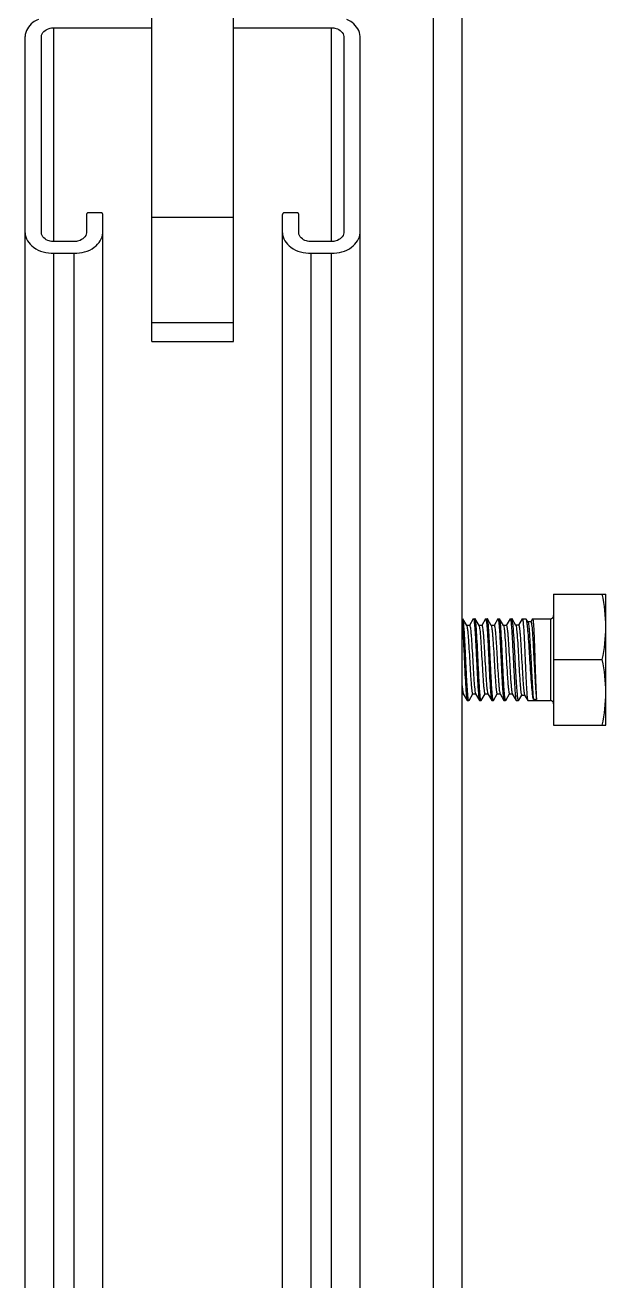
# Model space of a CAD drawing. Extents: x 1247970 to 1725648, y 860327 to 1277876.
# Drawn here: x 1330792 to 1331157, y 1201796 to 1202584 of the extents above; entities that cross this region are included whole.
import ezdxf

# ---------------------------------------------------------------- set-up
doc = ezdxf.new("R2010")
doc.units = 0
doc.header["$LTSCALE"] = 1000
doc.header["$MEASUREMENT"] = 0
doc.layers.get('0').update_dxf_attribs({"color": 254})
doc.layers.add('TK', color=4, linetype='Continuous')

# ---------------------------------------------------------------- blocks, each defined once
blk = doc.blocks.new('A$C63786A89')
at = {"linetype": 'Continuous'}
for p, q in [((-2145.2, 9742.08), (-2145.2, 10004.96)), ((-2093.93, 9742.08), (-2093.93, 10004.96)), ((-1968.31, 8868.27), (-1968.31, 9990.75)), ((-1950.37, 8868.27), (-1950.37, 9990.75)), ((-2206.73, 9804.85), (-2206.73, 9938.99)), ((-2206.73, 9938.99), (-2145.2, 9938.99)), ((-2093.93, 9938.99), (-2032.4, 9938.99)), ((-2032.4, 9804.85), (-2032.4, 9938.99)), ((-2224.68, 8796.87), (-2224.68, 9933.56)), ((-2214.42, 9810.29), (-2214.42, 9933.56)), ((-2024.71, 9933.56), (-2024.71, 9810.29)), ((-2014.46, 8796.87), (-2014.46, 9933.56)), ((-2186.22, 9821.89), (-2186.22, 9810.29)), ((-2177.51, 9822.98), (-2184.68, 9822.98)), ((-2175.97, 8796.87), (-2175.97, 9821.89)), ((-2145.2, 9820.26), (-2093.93, 9820.26)), ((-2063.17, 8796.87), (-2063.17, 9821.89)), ((-2054.45, 9822.98), (-2061.63, 9822.98)), ((-2052.91, 9810.29), (-2052.91, 9821.89)), ((-2193.91, 9804.85), (-2206.73, 9804.85)), ((-2032.4, 9804.85), (-2045.22, 9804.85)), ((-2206.73, 8784.19), (-2206.73, 9797.6)), ((-2206.73, 9797.6), (-2193.91, 9797.6)), ((-2193.91, 8784.19), (-2193.91, 9797.6)), ((-2045.22, 8784.19), (-2045.22, 9797.6)), ((-2045.22, 9797.6), (-2032.4, 9797.6)), ((-2032.4, 8784.19), (-2032.4, 9797.6)), ((-2145.2, 9754.09), (-2093.93, 9754.09)), ((-2145.2, 9742.08), (-2093.93, 9742.08)), ((-1892.94, 9583.54), (-1892.94, 9501.51)), ((-1892.94, 9583.54), (-1860.12, 9583.54)), ((-1860.12, 9501.51), (-1860.12, 9583.54)), ((-1949.88, 9568.07), (-1949.98, 9568.16)), ((-1947.46, 9563.91), (-1949.88, 9568.07)), ((-1943.35, 9568.08), (-1945.72, 9564.01)), ((-1943.35, 9568.08), (-1943.25, 9568.16)), ((-1943.25, 9568.16), (-1942.29, 9568.16)), ((-1942.19, 9568.07), (-1942.29, 9568.16)), ((-1939.77, 9563.91), (-1942.19, 9568.07)), ((-1935.66, 9568.08), (-1938.03, 9564.01)), ((-1935.66, 9568.08), (-1935.56, 9568.16)), ((-1935.56, 9568.16), (-1934.6, 9568.16)), ((-1934.5, 9568.07), (-1934.6, 9568.16)), ((-1932.08, 9563.91), (-1934.5, 9568.07)), ((-1927.97, 9568.08), (-1930.34, 9564.01)), ((-1927.97, 9568.08), (-1927.87, 9568.16)), ((-1927.87, 9568.16), (-1926.91, 9568.16)), ((-1926.81, 9568.07), (-1926.91, 9568.16)), ((-1924.39, 9563.91), (-1926.81, 9568.07)), ((-1920.28, 9568.08), (-1922.65, 9564.01)), ((-1920.28, 9568.08), (-1920.18, 9568.16)), ((-1920.18, 9568.16), (-1919.13, 9568.16)), ((-1919.02, 9568.06), (-1919.13, 9568.16)), ((-1916.69, 9564.05), (-1919.02, 9568.06)), ((-1912.66, 9568.09), (-1914.95, 9564.15)), ((-1912.66, 9568.09), (-1912.57, 9568.16)), ((-1912.57, 9568.16), (-1910.25, 9568.16)), ((-1910.09, 9568.02), (-1910.25, 9568.16)), ((-1908.99, 9566.13), (-1910.09, 9568.02)), ((-1907.18, 9566.22), (-1909.04, 9566.22)), ((-1906.13, 9568.11), (-1907.23, 9566.22)), ((-1906.13, 9568.11), (-1906.08, 9568.16)), ((-1906.08, 9568.16), (-1894.99, 9568.16)), ((-1894.99, 9568.16), (-1894.99, 9516.89)), ((-1945.66, 9564.01), (-1947.52, 9564.01)), ((-1937.97, 9564.01), (-1939.83, 9564.01)), ((-1939.77, 9563.91), (-1939.72, 9563.79)), ((-1930.28, 9564.01), (-1932.14, 9564.01)), ((-1922.59, 9564.01), (-1924.45, 9564.01)), ((-1914.89, 9564.15), (-1916.75, 9564.15)), ((-1892.94, 9542.53), (-1862.43, 9542.53)), ((-1950.37, 9521.04), (-1949.57, 9521.04)), ((-1949.63, 9521.14), (-1947.2, 9516.98)), ((-1946.03, 9516.98), (-1943.68, 9521.04)), ((-1943.74, 9521.04), (-1941.87, 9521.04)), ((-1942.02, 9521.34), (-1941.93, 9521.14)), ((-1941.93, 9521.14), (-1939.51, 9516.98)), ((-1938.34, 9516.98), (-1935.99, 9521.04)), ((-1936.05, 9521.04), (-1934.18, 9521.04)), ((-1934.27, 9521.21), (-1934.24, 9521.14)), ((-1934.24, 9521.14), (-1931.82, 9516.98)), ((-1930.65, 9516.98), (-1928.29, 9521.04)), ((-1928.35, 9521.04), (-1926.49, 9521.04)), ((-1926.55, 9521.14), (-1924.13, 9516.98)), ((-1922.96, 9516.98), (-1920.6, 9521.04)), ((-1920.66, 9521.04), (-1918.8, 9521.04)), ((-1918.86, 9521.14), (-1916.43, 9516.98)), ((-1914.74, 9517.01), (-1912.9, 9520.18)), ((-1912.96, 9520.18), (-1911.09, 9520.18)), ((-1911.15, 9520.28), (-1909.21, 9516.95)), ((-1947.2, 9516.98), (-1947.1, 9516.89)), ((-1947.1, 9516.89), (-1946.13, 9516.89)), ((-1946.03, 9516.98), (-1946.13, 9516.89)), ((-1939.51, 9516.98), (-1939.41, 9516.89)), ((-1939.41, 9516.89), (-1938.44, 9516.89)), ((-1938.34, 9516.98), (-1938.44, 9516.89)), ((-1931.82, 9516.98), (-1931.72, 9516.89)), ((-1931.72, 9516.89), (-1930.75, 9516.89)), ((-1930.65, 9516.98), (-1930.75, 9516.89)), ((-1924.13, 9516.98), (-1924.03, 9516.89)), ((-1924.03, 9516.89), (-1923.06, 9516.89)), ((-1916.43, 9516.98), (-1916.33, 9516.89)), ((-1916.33, 9516.89), (-1914.88, 9516.89)), ((-1914.74, 9517.01), (-1914.88, 9516.89)), ((-1909.21, 9516.95), (-1909.14, 9516.89)), ((-1909.14, 9516.89), (-1894.99, 9516.89)), ((-1903.62, 9517.48), (-1905.54, 9517.48)), ((-1892.94, 9501.51), (-1860.12, 9501.51))]:
    blk.add_line(p, q, dxfattribs=at)
for points in [[(-2184.68, 9822.98), (-2185.45, 9822.83), (-2186.02, 9822.43), (-2186.22, 9821.89)], [(-2175.97, 9821.89), (-2176.17, 9822.43), (-2176.74, 9822.83), (-2177.51, 9822.98)], [(-2061.63, 9822.98), (-2062.4, 9822.83), (-2062.96, 9822.43), (-2063.17, 9821.89)], [(-2052.91, 9821.89), (-2053.12, 9822.43), (-2053.68, 9822.83), (-2054.45, 9822.98)]]:
    blk.add_lwpolyline(points, dxfattribs=at)
for centre, start, end in [((-1894.99, 9570.21), 270, 0), ((-1894.99, 9514.84), 0, 90)]:
    blk.add_arc(centre, 2.05, start, end, dxfattribs=at)
for points, knots in [([(-2216.34, 9944.27), (-2217.56, 9943.72), (-2221.61, 9941.49), (-2224.68, 9936.88), (-2224.68, 9933.56)], [0, 0, 0, 0, 0.287437, 1, 1, 1, 1]), ([(-2014.46, 9933.56), (-2014.46, 9936.88), (-2017.52, 9941.49), (-2021.57, 9943.72), (-2022.79, 9944.27)], [0, 0, 0, 0, 0.712563, 1, 1, 1, 1]), ([(-2214.42, 9933.56), (-2214.42, 9935.86), (-2210.9, 9938.62), (-2207.72, 9938.99), (-2206.73, 9938.99)], [0, 0, 0, 0, 0.700755, 1, 1, 1, 1]), ([(-2032.4, 9938.99), (-2031.43, 9938.99), (-2028.23, 9938.7), (-2024.71, 9935.87), (-2024.71, 9933.56)], [0, 0, 0, 0, 0.29599, 1, 1, 1, 1]), ([(-2224.68, 9810.29), (-2224.68, 9806.82), (-2219.34, 9799.27), (-2211.14, 9797.6), (-2206.73, 9797.6)], [0, 0, 0, 0, 0.440233, 1, 1, 1, 1]), ([(-2206.73, 9804.85), (-2207.71, 9804.85), (-2210.91, 9805.15), (-2214.42, 9807.97), (-2214.42, 9810.29)], [0, 0, 0, 0, 0.29599, 1, 1, 1, 1]), ([(-2186.22, 9810.29), (-2186.22, 9807.98), (-2189.75, 9805.22), (-2192.93, 9804.85), (-2193.91, 9804.85)], [0, 0, 0, 0, 0.700755, 1, 1, 1, 1]), ([(-2193.91, 9797.6), (-2189.51, 9797.6), (-2181.31, 9799.27), (-2175.97, 9806.82), (-2175.97, 9810.29)], [0, 0, 0, 0, 0.559767, 1, 1, 1, 1]), ([(-2063.17, 9810.29), (-2063.17, 9806.82), (-2057.83, 9799.27), (-2049.63, 9797.6), (-2045.22, 9797.6)], [0, 0, 0, 0, 0.440233, 1, 1, 1, 1]), ([(-2045.22, 9804.85), (-2046.2, 9804.85), (-2049.4, 9805.15), (-2052.91, 9807.97), (-2052.91, 9810.29)], [0, 0, 0, 0, 0.29599, 1, 1, 1, 1]), ([(-2024.71, 9810.29), (-2024.71, 9807.98), (-2028.24, 9805.22), (-2031.42, 9804.85), (-2032.4, 9804.85)], [0, 0, 0, 0, 0.700755, 1, 1, 1, 1]), ([(-2032.4, 9797.6), (-2028, 9797.6), (-2019.8, 9799.27), (-2014.46, 9806.82), (-2014.46, 9810.29)], [0, 0, 0, 0, 0.559767, 1, 1, 1, 1]), ([(-1950.37, 9565.35), (-1950.04, 9562.21), (-1949.61, 9554.6), (-1949.23, 9546.99), (-1949.02, 9542.53)], [0, 0, 0, 0, 0.414129, 1, 1, 1, 1]), ([(-1948.06, 9542.53), (-1948.21, 9545.63), (-1948.48, 9551.42), (-1948.85, 9558.28), (-1949.17, 9562.84), (-1949.37, 9565.31), (-1949.61, 9566.95), (-1949.74, 9567.83), (-1949.88, 9568.07)], [0, 0, 0, 0, 0.363964, 0.678244, 0.802942, 0.900063, 0.966369, 1, 1, 1, 1]), ([(-1943.25, 9568.16), (-1943.2, 9568.16), (-1943.08, 9567.96), (-1942.93, 9567.35), (-1942.72, 9565.89), (-1942.5, 9563.58), (-1942.27, 9560.42), (-1942.04, 9556.59), (-1941.71, 9550.54), (-1941.49, 9545.8), (-1941.33, 9542.53)], [0, 0, 0, 0, 0.006687, 0.021749, 0.07912, 0.17152, 0.295588, 0.446619, 0.618857, 1, 1, 1, 1]), ([(-1940.37, 9542.53), (-1940.51, 9545.63), (-1940.79, 9551.42), (-1941.16, 9558.28), (-1941.48, 9562.84), (-1941.68, 9565.31), (-1941.92, 9566.95), (-1942.04, 9567.83), (-1942.19, 9568.07)], [0, 0, 0, 0, 0.363967, 0.678248, 0.802942, 0.900063, 0.966368, 1, 1, 1, 1]), ([(-1935.56, 9568.16), (-1935.5, 9568.16), (-1935.39, 9567.96), (-1935.24, 9567.35), (-1935.03, 9565.89), (-1934.81, 9563.58), (-1934.58, 9560.42), (-1934.34, 9556.59), (-1934.02, 9550.54), (-1933.79, 9545.8), (-1933.64, 9542.53)], [0, 0, 0, 0, 0.006686, 0.021748, 0.079119, 0.171519, 0.295584, 0.446612, 0.618853, 1, 1, 1, 1]), ([(-1932.68, 9542.53), (-1932.82, 9545.63), (-1933.1, 9551.42), (-1933.47, 9558.28), (-1933.79, 9562.84), (-1933.99, 9565.31), (-1934.23, 9566.95), (-1934.35, 9567.83), (-1934.5, 9568.07)], [0, 0, 0, 0, 0.363968, 0.67825, 0.802943, 0.900061, 0.966368, 1, 1, 1, 1]), ([(-1927.87, 9568.16), (-1927.81, 9568.16), (-1927.7, 9567.96), (-1927.55, 9567.35), (-1927.33, 9565.89), (-1927.12, 9563.58), (-1926.89, 9560.42), (-1926.65, 9556.59), (-1926.33, 9550.54), (-1926.1, 9545.8), (-1925.95, 9542.53)], [0, 0, 0, 0, 0.006687, 0.021749, 0.07912, 0.171519, 0.295582, 0.44661, 0.618851, 1, 1, 1, 1]), ([(-1924.98, 9542.53), (-1925.13, 9545.63), (-1925.41, 9551.42), (-1925.77, 9558.28), (-1926.1, 9562.84), (-1926.3, 9565.31), (-1926.54, 9566.95), (-1926.66, 9567.83), (-1926.81, 9568.07)], [0, 0, 0, 0, 0.363961, 0.678245, 0.802941, 0.900059, 0.966367, 1, 1, 1, 1]), ([(-1920.18, 9568.16), (-1919.87, 9567.73), (-1919.75, 9566.6), (-1919.57, 9565.03), (-1919.41, 9563.42), (-1919.26, 9561.28), (-1919.08, 9558.6), (-1918.84, 9554.32), (-1918.56, 9548.96), (-1918.36, 9544.67), (-1918.26, 9542.53)], [0, 0, 0, 0, 0.061915, 0.124528, 0.18695, 0.249563, 0.374622, 0.4997, 0.749849, 1, 1, 1, 1]), ([(-1917.05, 9542.53), (-1917.21, 9545.62), (-1917.52, 9551.39), (-1917.91, 9558.23), (-1918.26, 9562.79), (-1918.48, 9565.26), (-1918.73, 9566.93), (-1918.87, 9567.81), (-1919.02, 9568.06)], [0, 0, 0, 0, 0.362798, 0.676444, 0.801159, 0.898571, 0.965463, 1, 1, 1, 1]), ([(-1912.57, 9568.16), (-1912.52, 9568.16), (-1912.41, 9567.95), (-1912.27, 9567.35), (-1912.07, 9565.89), (-1911.87, 9563.58), (-1911.66, 9560.42), (-1911.45, 9556.59), (-1911.15, 9550.54), (-1910.95, 9545.8), (-1910.81, 9542.53)], [0, 0, 0, 0, 0.00649, 0.02147, 0.078776, 0.171168, 0.295265, 0.446351, 0.618667, 1, 1, 1, 1]), ([(-1907.78, 9542.53), (-1907.97, 9545.59), (-1908.33, 9551.31), (-1908.8, 9558.1), (-1909.21, 9562.65), (-1909.47, 9565.13), (-1909.75, 9566.84), (-1909.93, 9567.75), (-1910.09, 9568.02)], [0, 0, 0, 0, 0.359329, 0.67107, 0.795829, 0.894102, 0.962747, 1, 1, 1, 1]), ([(-1908.99, 9566.13), (-1908.86, 9565.9), (-1908.72, 9565.1), (-1908.5, 9563.6), (-1908.3, 9561.39), (-1907.99, 9557.29), (-1907.64, 9551.13), (-1907.23, 9543.07), (-1906.82, 9534.85), (-1906.44, 9527.46), (-1906.03, 9521.77), (-1905.77, 9518.62), (-1905.54, 9517.48)], [0, 0, 0, 0, 0.016498, 0.048152, 0.09409, 0.152829, 0.300747, 0.473184, 0.648849, 0.806645, 0.928206, 1, 1, 1, 1]), ([(-1907.18, 9566.22), (-1907.02, 9566.22), (-1906.88, 9565.42), (-1906.66, 9564.4), (-1906.46, 9562.29), (-1906.24, 9559.66), (-1906.02, 9556.37), (-1905.72, 9551.15), (-1905.36, 9544.08), (-1904.94, 9535.6), (-1904.54, 9527.9), (-1904.13, 9521.96), (-1903.86, 9518.67), (-1903.62, 9517.48)], [0, 0, 0, 0, 0.009751, 0.035457, 0.076782, 0.132343, 0.200221, 0.27809, 0.453053, 0.634227, 0.798452, 0.925388, 1, 1, 1, 1]), ([(-1906.08, 9568.16), (-1906.03, 9568.16), (-1905.95, 9567.94), (-1905.88, 9567.61), (-1905.8, 9566.97), (-1905.67, 9565.71), (-1905.53, 9563.57), (-1905.36, 9560.42), (-1905.19, 9556.59), (-1904.97, 9550.54), (-1904.81, 9545.8), (-1904.71, 9542.53)], [0, 0, 0, 0, 0.005923, 0.020687, 0.044709, 0.077849, 0.170241, 0.294429, 0.445672, 0.618188, 1, 1, 1, 1]), ([(-1947.46, 9563.91), (-1947.33, 9563.67), (-1947.18, 9562.87), (-1946.95, 9561.38), (-1946.74, 9559.18), (-1946.41, 9555.15), (-1946.04, 9549.18), (-1945.6, 9541.52), (-1945.23, 9535.03), (-1944.92, 9530.2), (-1944.69, 9527.14), (-1944.47, 9524.69), (-1944.26, 9522.74), (-1944.04, 9521.78), (-1943.89, 9521.04), (-1943.74, 9521.04)], [0, 0, 0, 0, 0.018981, 0.054819, 0.106484, 0.172189, 0.335941, 0.522819, 0.7062, 0.788292, 0.859969, 0.918672, 0.962335, 0.989515, 1, 1, 1, 1]), ([(-1945.66, 9564.01), (-1945.51, 9564.01), (-1945.36, 9563.31), (-1945.15, 9562.39), (-1944.95, 9560.52), (-1944.73, 9558.17), (-1944.51, 9555.22), (-1944.2, 9550.55), (-1943.83, 9544.23), (-1943.4, 9536.69), (-1943.01, 9529.93), (-1942.54, 9524.93), (-1942.32, 9522.21), (-1942.02, 9521.34)], [0, 0, 0, 0, 0.010135, 0.036285, 0.078317, 0.134912, 0.204169, 0.283727, 0.462571, 0.647088, 0.812132, 0.93526, 1, 1, 1, 1]), ([(-1939.72, 9563.79), (-1939.6, 9563.49), (-1939.44, 9562.62), (-1939.09, 9560.03), (-1938.74, 9555.38), (-1938.31, 9548.65), (-1937.89, 9541.06), (-1937.52, 9534.68), (-1937.21, 9529.96), (-1936.99, 9526.97), (-1936.76, 9524.59), (-1936.56, 9522.69), (-1936.35, 9521.76), (-1936.19, 9521.04), (-1936.05, 9521.04)], [0, 0, 0, 0, 0.022558, 0.061404, 0.182588, 0.347201, 0.532517, 0.71289, 0.793299, 0.86337, 0.920673, 0.963252, 0.989748, 1, 1, 1, 1]), ([(-1937.97, 9564.01), (-1937.82, 9564.01), (-1937.66, 9563.29), (-1937.45, 9562.34), (-1937.25, 9560.42), (-1937.02, 9558.01), (-1936.8, 9554.99), (-1936.49, 9550.22), (-1936.12, 9543.79), (-1935.69, 9536.17), (-1935.31, 9530.2), (-1934.99, 9526.14), (-1934.78, 9523.89), (-1934.55, 9522.32), (-1934.4, 9521.48), (-1934.27, 9521.21)], [0, 0, 0, 0, 0.010352, 0.037143, 0.08019, 0.138097, 0.208861, 0.289997, 0.471671, 0.657666, 0.821912, 0.888488, 0.941454, 0.978998, 1, 1, 1, 1]), ([(-1932.08, 9563.91), (-1931.94, 9563.67), (-1931.8, 9562.87), (-1931.57, 9561.38), (-1931.36, 9559.18), (-1931.03, 9555.15), (-1930.66, 9549.18), (-1930.22, 9541.52), (-1929.85, 9535.03), (-1929.53, 9530.2), (-1929.31, 9527.14), (-1929.08, 9524.69), (-1928.87, 9522.74), (-1928.66, 9521.78), (-1928.51, 9521.04), (-1928.35, 9521.04)], [0, 0, 0, 0, 0.018981, 0.054819, 0.106484, 0.172189, 0.335941, 0.522819, 0.7062, 0.788292, 0.859969, 0.918672, 0.962335, 0.989515, 1, 1, 1, 1]), ([(-1930.28, 9564.01), (-1930.13, 9564.01), (-1929.97, 9563.27), (-1929.76, 9562.31), (-1929.55, 9560.36), (-1929.32, 9557.91), (-1929.1, 9554.85), (-1928.78, 9550.02), (-1928.41, 9543.53), (-1927.98, 9535.87), (-1927.6, 9529.89), (-1927.27, 9525.87), (-1927.06, 9523.67), (-1926.83, 9522.18), (-1926.69, 9521.38), (-1926.55, 9521.14)], [0, 0, 0, 0, 0.010487, 0.037673, 0.081345, 0.140061, 0.211752, 0.293859, 0.477266, 0.664158, 0.827902, 0.893593, 0.945238, 0.981049, 1, 1, 1, 1]), ([(-1924.39, 9563.91), (-1924.25, 9563.67), (-1924.11, 9562.87), (-1923.88, 9561.38), (-1923.67, 9559.18), (-1923.34, 9555.15), (-1922.97, 9549.18), (-1922.53, 9541.52), (-1922.16, 9535.03), (-1921.84, 9530.2), (-1921.62, 9527.14), (-1921.39, 9524.69), (-1921.18, 9522.74), (-1920.97, 9521.78), (-1920.81, 9521.04), (-1920.66, 9521.04)], [0, 0, 0, 0, 0.018981, 0.054819, 0.106484, 0.172189, 0.33594, 0.522818, 0.7062, 0.788291, 0.859968, 0.918672, 0.962335, 0.989515, 1, 1, 1, 1]), ([(-1922.59, 9564.01), (-1922.44, 9564.01), (-1922.28, 9563.27), (-1922.07, 9562.31), (-1921.86, 9560.36), (-1921.63, 9557.91), (-1921.41, 9554.85), (-1921.09, 9550.02), (-1920.72, 9543.53), (-1920.28, 9535.87), (-1919.91, 9529.89), (-1919.58, 9525.87), (-1919.37, 9523.67), (-1919.14, 9522.18), (-1919, 9521.38), (-1918.86, 9521.14)], [0, 0, 0, 0, 0.010487, 0.037673, 0.081346, 0.140061, 0.211752, 0.293859, 0.477266, 0.664158, 0.827902, 0.893593, 0.945238, 0.981049, 1, 1, 1, 1]), ([(-1916.69, 9564.05), (-1916.55, 9563.81), (-1916.41, 9562.99), (-1916.17, 9561.44), (-1915.96, 9559.17), (-1915.63, 9555.03), (-1915.25, 9548.88), (-1914.81, 9541.03), (-1914.44, 9534.38), (-1914.12, 9529.46), (-1913.9, 9526.35), (-1913.68, 9523.87), (-1913.47, 9521.9), (-1913.25, 9520.93), (-1913.11, 9520.18), (-1912.96, 9520.18)], [0, 0, 0, 0, 0.019041, 0.055177, 0.107312, 0.17358, 0.338397, 0.525795, 0.708878, 0.790545, 0.861682, 0.919808, 0.962944, 0.989731, 1, 1, 1, 1]), ([(-1914.89, 9564.15), (-1914.73, 9564.15), (-1914.58, 9563.39), (-1914.36, 9562.39), (-1914.15, 9560.37), (-1913.92, 9557.84), (-1913.69, 9554.67), (-1913.37, 9549.7), (-1913, 9543.04), (-1912.56, 9535.21), (-1912.19, 9529.12), (-1911.86, 9525.04), (-1911.66, 9522.82), (-1911.42, 9521.32), (-1911.28, 9520.52), (-1911.15, 9520.28)], [0, 0, 0, 0, 0.010589, 0.038146, 0.082381, 0.141769, 0.214153, 0.296885, 0.481049, 0.667765, 0.83046, 0.895438, 0.946357, 0.981525, 1, 1, 1, 1]), ([(-1949.02, 9542.53), (-1948.87, 9539.42), (-1948.59, 9533.63), (-1948.23, 9526.77), (-1947.9, 9522.21), (-1947.71, 9519.74), (-1947.47, 9518.1), (-1947.34, 9517.22), (-1947.2, 9516.98)], [0, 0, 0, 0, 0.364025, 0.678338, 0.803036, 0.900142, 0.966415, 1, 1, 1, 1]), ([(-1946.13, 9516.89), (-1946.19, 9516.89), (-1946.31, 9517.1), (-1946.46, 9517.7), (-1946.67, 9519.16), (-1946.89, 9521.47), (-1947.12, 9524.63), (-1947.35, 9528.46), (-1947.68, 9534.51), (-1947.9, 9539.26), (-1948.06, 9542.53)], [0, 0, 0, 0, 0.006687, 0.02175, 0.079123, 0.171524, 0.295593, 0.446627, 0.618865, 1, 1, 1, 1]), ([(-1941.33, 9542.53), (-1941.18, 9539.42), (-1940.9, 9533.63), (-1940.54, 9526.77), (-1940.21, 9522.21), (-1940.01, 9519.74), (-1939.78, 9518.1), (-1939.65, 9517.22), (-1939.51, 9516.98)], [0, 0, 0, 0, 0.36402, 0.678336, 0.803034, 0.900139, 0.966413, 1, 1, 1, 1]), ([(-1938.44, 9516.89), (-1938.76, 9517.32), (-1938.87, 9518.45), (-1939.06, 9520.02), (-1939.21, 9521.63), (-1939.36, 9523.77), (-1939.54, 9526.45), (-1939.79, 9530.73), (-1940.06, 9536.09), (-1940.26, 9540.38), (-1940.37, 9542.53)], [0, 0, 0, 0, 0.061915, 0.124527, 0.186949, 0.249563, 0.374622, 0.4997, 0.749849, 1, 1, 1, 1]), ([(-1933.64, 9542.53), (-1933.49, 9539.42), (-1933.21, 9533.63), (-1932.85, 9526.77), (-1932.52, 9522.21), (-1932.32, 9519.74), (-1932.09, 9518.1), (-1931.96, 9517.22), (-1931.82, 9516.98)], [0, 0, 0, 0, 0.364022, 0.678341, 0.803036, 0.900138, 0.966413, 1, 1, 1, 1]), ([(-1930.75, 9516.89), (-1930.81, 9516.89), (-1930.92, 9517.1), (-1931.08, 9517.7), (-1931.29, 9519.16), (-1931.5, 9521.47), (-1931.74, 9524.63), (-1931.97, 9528.46), (-1932.29, 9534.51), (-1932.52, 9539.26), (-1932.68, 9542.53)], [0, 0, 0, 0, 0.006687, 0.021749, 0.079121, 0.17152, 0.295583, 0.446613, 0.618854, 1, 1, 1, 1]), ([(-1925.95, 9542.53), (-1925.8, 9539.42), (-1925.52, 9533.63), (-1925.16, 9526.77), (-1924.83, 9522.21), (-1924.63, 9519.74), (-1924.39, 9518.1), (-1924.27, 9517.22), (-1924.13, 9516.98)], [0, 0, 0, 0, 0.364029, 0.678346, 0.803038, 0.900139, 0.966414, 1, 1, 1, 1]), ([(-1923.06, 9516.89), (-1923.12, 9516.89), (-1923.23, 9517.1), (-1923.39, 9517.7), (-1923.6, 9519.16), (-1923.81, 9521.47), (-1924.05, 9524.63), (-1924.28, 9528.46), (-1924.6, 9534.51), (-1924.83, 9539.25), (-1924.98, 9542.53)], [0, 0, 0, 0, 0.006682, 0.021743, 0.079108, 0.171504, 0.295567, 0.446597, 0.618841, 1, 1, 1, 1]), ([(-1918.26, 9542.53), (-1918.11, 9539.42), (-1917.83, 9533.63), (-1917.47, 9526.77), (-1917.14, 9522.21), (-1916.94, 9519.74), (-1916.7, 9518.1), (-1916.58, 9517.22), (-1916.43, 9516.98)], [0, 0, 0, 0, 0.364032, 0.678347, 0.803038, 0.900142, 0.966415, 1, 1, 1, 1]), ([(-1914.88, 9516.89), (-1915.07, 9516.89), (-1915.23, 9517.84), (-1915.5, 9519.04), (-1915.73, 9521.52), (-1916, 9524.61), (-1916.26, 9528.47), (-1916.63, 9534.5), (-1916.88, 9539.25), (-1917.05, 9542.53)], [0, 0, 0, 0, 0.021896, 0.079445, 0.171896, 0.295945, 0.446919, 0.619074, 1, 1, 1, 1]), ([(-1910.81, 9542.53), (-1910.68, 9539.39), (-1910.43, 9533.57), (-1910.11, 9526.67), (-1909.82, 9522.1), (-1909.65, 9519.64), (-1909.44, 9518.03), (-1909.35, 9517.18), (-1909.21, 9516.95)], [0, 0, 0, 0, 0.366745, 0.682558, 0.80722, 0.903649, 0.968551, 1, 1, 1, 1]), ([(-1905.54, 9517.48), (-1905.87, 9518.52), (-1906.21, 9521.54), (-1906.76, 9527.04), (-1907.26, 9534.32), (-1907.6, 9539.68), (-1907.78, 9542.53)], [0, 0, 0, 0, 0.130767, 0.359345, 0.660425, 1, 1, 1, 1]), ([(-1904.71, 9542.53), (-1904.53, 9537.16), (-1904.32, 9529.89), (-1903.93, 9521.55), (-1903.77, 9518.55), (-1903.62, 9517.48)], [0, 0, 0, 0, 0.641746, 0.870304, 1, 1, 1, 1]), ([(-1950.37, 9526.13), (-1950.27, 9525), (-1950.14, 9523.51), (-1949.85, 9521.86), (-1949.72, 9521.32), (-1949.63, 9521.14)], [0, 0, 0, 0, 0.675058, 0.883205, 1, 1, 1, 1]), ([(-1922.96, 9516.98), (-1922.97, 9516.95), (-1923, 9516.91), (-1923.04, 9516.89), (-1923.06, 9516.89)], [0, 0, 0, 0, 0.600432, 1, 1, 1, 1])]:
    blk.add_open_spline(points, degree=3, knots=knots, dxfattribs=at)
for points in [[(-1860.12, 9563.03), (-1860.12, 9569.91), (-1861.02, 9576.81), (-1862.43, 9583.54)], [(-1862.43, 9542.53), (-1861.02, 9549.26), (-1860.12, 9556.16), (-1860.12, 9563.03)], [(-1860.12, 9522.02), (-1860.12, 9528.9), (-1861.02, 9535.79), (-1862.43, 9542.53)], [(-1862.43, 9501.51), (-1861.02, 9508.24), (-1860.12, 9515.14), (-1860.12, 9522.02)]]:
    blk.add_open_spline(points, degree=3, dxfattribs=at)

msp = doc.modelspace()

# ---------------------------------------------------------------- block references
at = {"layer": 'TK'}
msp.add_blockref('A$C63786A89', (1333017.03, 1192643.73, -355), dxfattribs=at)

doc.saveas('drawing.dxf')
